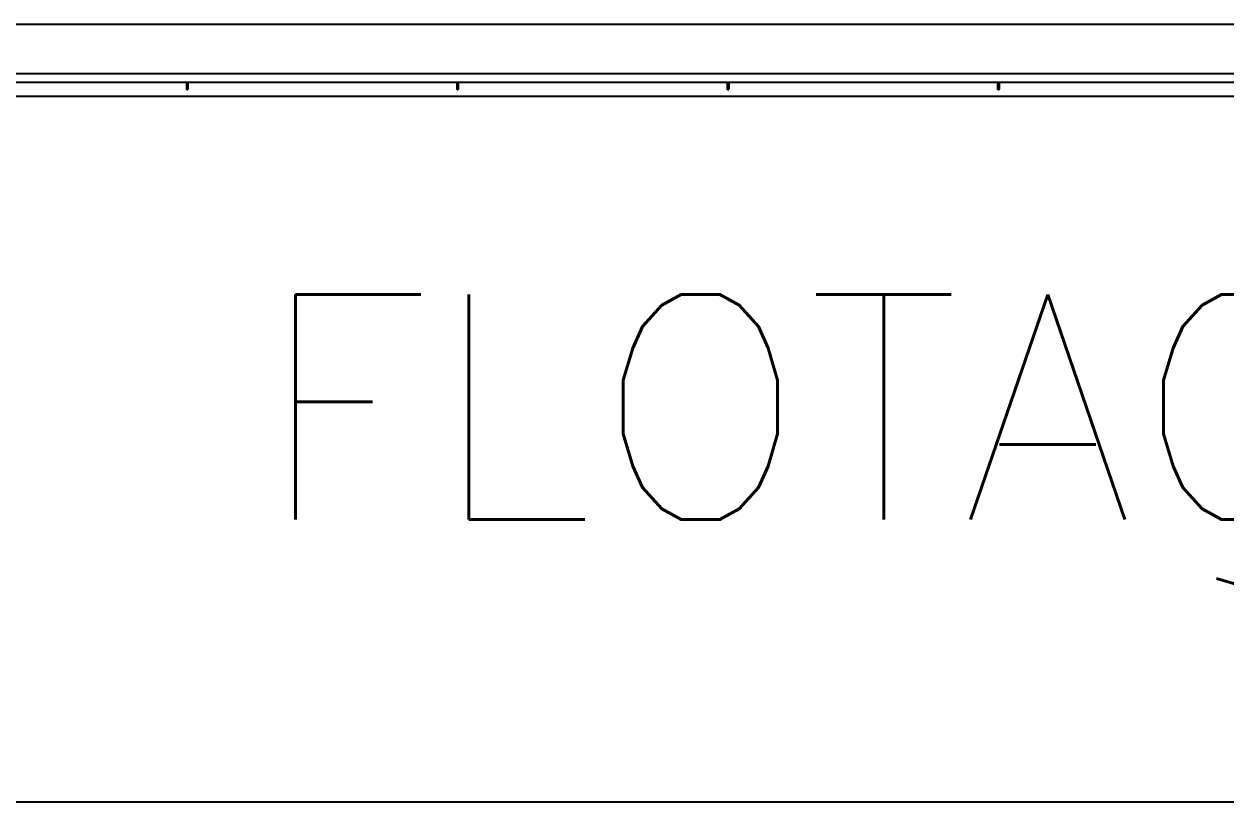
# Model space of a CAD drawing. Header units: metres. Extents: x 0 to 63075, y 0 to 44550.
# Drawn here: x 54220 to 55221, y 35729 to 36376 of the extents above; entities that cross this region are included whole.
import ezdxf

# ---------------------------------------------------------------- set-up
doc = ezdxf.new("R2010")
doc.units = ezdxf.units.M
doc.header["$LTSCALE"] = 75
for name, color, linetype in [('GSB', 7, 'Continuous'), ('ML6', 1, 'Continuous'), ('SDM', 7, 'Continuous'), ('SL1', 8, 'Continuous'), ('SL5', 5, 'Continuous')]:
    doc.layers.add(name, color=color, linetype=linetype)
doc.styles.add('ROMANS', font='ROMANS.SHX')

# ---------------------------------------------------------------- blocks, each defined once
blk = doc.blocks.new('A$C6bae614f')
at = {"layer": 'SL1'}
for p, q in [((369163.2, 17054.4), (392169.5, 17053.7)), ((385019.5, 16778.2), (369162.2, 16778.7)), ((384983.9, 16730), (369162, 16730.5)), ((376127.3, 16690.7), (376127.3, 16730.3)), ((376130.5, 16690.7), (376127.3, 16690.7)), ((376133.7, 16730.3), (376133.7, 16693.9)), ((377627.3, 16690.6), (377627.3, 16730.2)), ((377630.5, 16690.6), (377627.3, 16690.6)), ((377633.7, 16730.2), (377633.7, 16693.8)), ((379127.3, 16690.6), (379127.3, 16730.2)), ((379130.5, 16690.6), (379127.3, 16690.6)), ((379133.7, 16730.2), (379133.7, 16693.8)), ((380627.3, 16690.5), (380627.3, 16730.1)), ((380630.5, 16690.5), (380627.3, 16690.5)), ((380633.7, 16730.1), (380633.7, 16693.7)), ((369172.5, 16655.8), (385019.5, 16655.3))]:
    blk.add_line(p, q, dxfattribs=at)
for centre in [(376130.5, 16693.9), (377630.5, 16693.8), (379130.5, 16693.8), (380630.5, 16693.7)]:
    blk.add_arc(centre, 3.17, 269.99813, 359.99813, dxfattribs=at)
blk = doc.blocks.new('zw$15D4')
at = {"layer": 'SL5', "color": 5}
blk.add_line((0, 11.7), (21875, 11.7), dxfattribs=at)
at = {"layer": 'ML6', "xscale": 0.2502808837766805, "yscale": 0.2502808837766805, "zscale": 0.2502808837766805}
blk.add_blockref('A$C6bae614f', (-85544.7, -3177.3), dxfattribs=at)

msp = doc.modelspace()

# ---------------------------------------------------------------- block references
at = {"layer": 'GSB', "xscale": 0.6000000000000068, "yscale": 0.6000000000000068, "zscale": 0.6000000000000068}
msp.add_blockref('zw$15D4', (49200, 35721.6), dxfattribs=at)

# ---------------------------------------------------------------- texts
at = {"layer": 'SDM', "color": 3, "insert": (54414, 35910.1), "char_height": 187.5, "attachment_point": 7, "style": 'ROMANS'}
msp.add_mtext('FLOTAÇÃO EM COLUNAS', dxfattribs=at)

doc.saveas('drawing.dxf')
